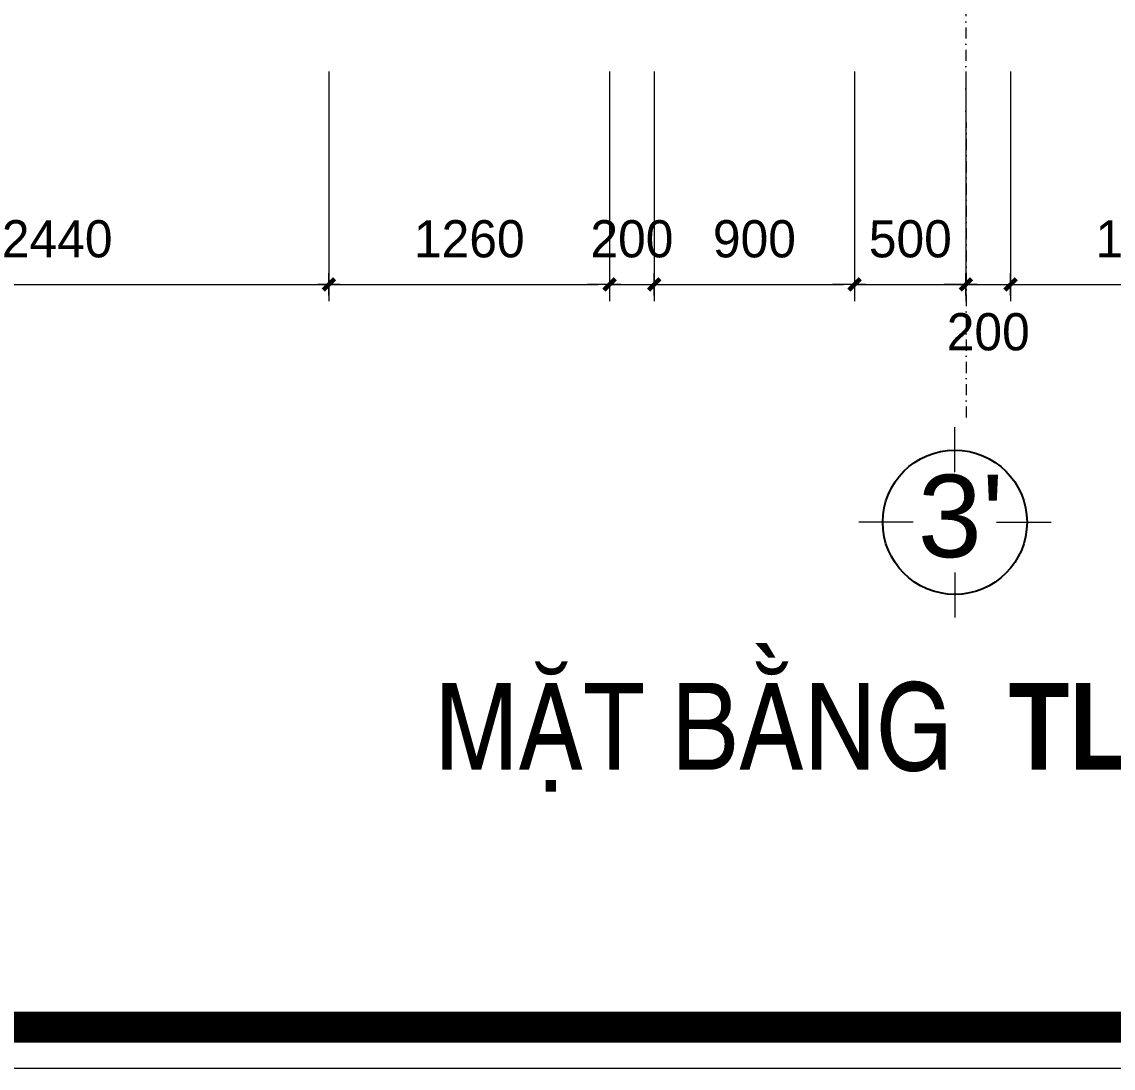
# Model space of a CAD drawing. Header units: millimetres. Extents: x 615730 to 2792744, y 139412 to 597571.
# Drawn here: x 669536 to 674436, y 284936 to 289635 of the extents above; entities that cross this region are included whole.
import ezdxf
from ezdxf.enums import TextEntityAlignment as Align

# ---------------------------------------------------------------- set-up
doc = ezdxf.new("R2010")
doc.units = ezdxf.units.MM
doc.header["$MEASUREMENT"] = 0
doc.header["$PDMODE"] = 34
doc.linetypes.add('DASHDOT', pattern=[1, 0.5, -0.25, 0, -0.25])
doc.layers.get('0').update_dxf_attribs({"lineweight": 5})
for name, color, linetype, lineweight in [('0.1(9)', 9, 'Continuous', 13), ('thay', 7, 'Continuous', 15), ('TIM TRUC', 149, 'DASHDOT', 9), ('VLIEU', 250, 'Continuous', 9)]:
    doc.layers.add(name, color=color, linetype=linetype, lineweight=lineweight)
for name, color, linetype in [('H', 252, 'Continuous'), ('netthay', 3, 'Continuous'), ('TEXT', 2, 'Continuous')]:
    doc.layers.add(name, color=color, linetype=linetype)
doc.styles.add('H280', font='', dxfattribs={"height": 200})
doc.styles.add('KT OZON', font='', dxfattribs={"height": 200})
doc.styles.get("Standard").update_dxf_attribs({"font": ''})
doc.styles.add('VNI-AVO', font='vni-roms.shx')
doc.styles.get('H280').set_extended_font_data('VNI-Avo')
doc.styles.get('KT OZON').set_extended_font_data('VNI-Helve')
doc.styles.get('Standard').set_extended_font_data('VNI-Avo')
doc.dimstyles.new('1-50b', dxfattribs={"dimtxt": 167, "dimasz": 50, "dimexe": 75, "dimexo": 150, "dimgap": 120, "dimtad": 1, "dimdec": 0, "dimzin": 12, "dimtxsty": 'VNI-AVO', "dimblk": ']', "dimcen": 0, "dimdle": 50, "dimclrd": 252, "dimclre": 252, "dimclrt": 2, "dimadec": 0, "dimazin": 0, "dimtfac": 1, "dimtdec": 0, "dimtix": 1, "dimtmove": 2, "dimatfit": 0, "dimldrblk": 'OPEN90', "dimfxl": 1, "dimlwd": -1, "dimlwe": -1, "dimarcsym": 0})

# ---------------------------------------------------------------- blocks, each defined once
blk = doc.blocks.new('TRUC 1')
at = {"ltscale": 50}
blk.add_circle((0, -9525), 8572, dxfattribs=at)
at = {"layer": '0.1(9)', "ltscale": 50}
for p, q in [((0, -3572), (0, 1782)), ((-4942, -9525), (-11427, -9525)), ((4942, -9525), (11427, -9525)), ((0, -15478), (0, -20832))]:
    blk.add_line(p, q, dxfattribs=at)
at = {"layer": 'TEXT', "ltscale": 50, "style": 'H280'}
blk.add_attdef('1', text='', height=10478, dxfattribs=at).set_placement((-214, -4892), align=Align.CENTER)
blk = doc.blocks.new(']')
for p, q in [((0, 1), (0, -1)), ((1, 0), (-1, 0))]:
    blk.add_line(p, q)
at = {"color": 9, "const_width": 0.4}
blk.add_lwpolyline([(-0.509, -0.509), (0.509, 0.509)], dxfattribs=at)
blk = doc.blocks.new('*D1252')
at = {"layer": 'DEFPOINTS', "color": 0, "ltscale": 10, "transparency": 16777216}
for p in [(668475.1, 289561.6), (670915.1, 289561.6), (670915.1, 288455.8)]:
    blk.add_point(p, dxfattribs=at)
at = {"layer": 'VLIEU', "color": 252, "ltscale": 10, "transparency": 16777216}
for p, q in [((668475.1, 289411.6), (668475.1, 288380.8)), ((670915.1, 289411.6), (670915.1, 288380.8)), ((668525.1, 288455.8), (670865.1, 288455.8))]:
    blk.add_line(p, q, dxfattribs=at)
at = {"layer": 'VLIEU', "color": 252, "ltscale": 10, "transparency": 16777216, "xscale": 50, "yscale": 50, "zscale": 50, "rotation": 180}
blk.add_blockref(']', (668475.1, 288455.8), dxfattribs=at)
at = {"layer": 'VLIEU', "color": 252, "ltscale": 10, "transparency": 16777216, "xscale": 50, "yscale": 50, "zscale": 50}
blk.add_blockref(']', (670915.1, 288455.8), dxfattribs=at)
at = {"layer": 'VLIEU', "color": 2, "ltscale": 10, "transparency": 16777216, "insert": (669695.1, 288659.3), "char_height": 167, "attachment_point": 5, "style": 'VNI-AVO'}
blk.add_mtext('2440', dxfattribs=at)
blk = doc.blocks.new('_Open90')
at = {"color": 0, "linetype": 'ByBlock', "lineweight": -2}
for p, q in [((0, 0), (-1, 0)), ((-0.5, 0.5), (0, 0)), ((0, 0), (-0.5, -0.5))]:
    blk.add_line(p, q, dxfattribs=at)
blk = doc.blocks.new('*D1253')
at = {"layer": 'DEFPOINTS', "color": 0, "ltscale": 10, "transparency": 16777216}
for p in [(670915.1, 289561.6), (672175.1, 289561.6), (672175.1, 288455.8)]:
    blk.add_point(p, dxfattribs=at)
at = {"layer": 'VLIEU', "color": 252, "ltscale": 10, "transparency": 16777216}
for p, q in [((670915.1, 289411.6), (670915.1, 288380.8)), ((672175.1, 289411.6), (672175.1, 288380.8)), ((670965.1, 288455.8), (672125.1, 288455.8))]:
    blk.add_line(p, q, dxfattribs=at)
at = {"layer": 'VLIEU', "color": 252, "ltscale": 10, "transparency": 16777216, "xscale": 50, "yscale": 50, "zscale": 50, "rotation": 180}
blk.add_blockref(']', (670915.1, 288455.8), dxfattribs=at)
at = {"layer": 'VLIEU', "color": 252, "ltscale": 10, "transparency": 16777216, "xscale": 50, "yscale": 50, "zscale": 50}
blk.add_blockref(']', (672175.1, 288455.8), dxfattribs=at)
at = {"layer": 'VLIEU', "color": 2, "ltscale": 10, "transparency": 16777216, "insert": (671545.1, 288659.3), "char_height": 167, "attachment_point": 5, "style": 'VNI-AVO'}
blk.add_mtext('1260', dxfattribs=at)
blk = doc.blocks.new('*D1254')
at = {"layer": 'DEFPOINTS', "color": 0, "ltscale": 10, "transparency": 16777216}
for p in [(672175.1, 289561.6), (672375.1, 289561.6), (672375.1, 288455.8)]:
    blk.add_point(p, dxfattribs=at)
at = {"layer": 'VLIEU', "color": 252, "ltscale": 10, "transparency": 16777216}
for p, q in [((672175.1, 289411.6), (672175.1, 288380.8)), ((672375.1, 289411.6), (672375.1, 288380.8)), ((672125.1, 288455.8), (672075.1, 288455.8)), ((672175.1, 288455.8), (672375.1, 288455.8)), ((672425.1, 288455.8), (672475.1, 288455.8))]:
    blk.add_line(p, q, dxfattribs=at)
at = {"layer": 'VLIEU', "color": 252, "ltscale": 10, "transparency": 16777216, "xscale": 50, "yscale": 50, "zscale": 50}
blk.add_blockref(']', (672175.1, 288455.8), dxfattribs=at)
at = {"layer": 'VLIEU', "color": 252, "ltscale": 10, "transparency": 16777216, "xscale": 50, "yscale": 50, "zscale": 50, "rotation": 180}
blk.add_blockref(']', (672375.1, 288455.8), dxfattribs=at)
at = {"layer": 'VLIEU', "color": 2, "ltscale": 10, "transparency": 16777216, "insert": (672275.1, 288659.3), "char_height": 167, "attachment_point": 5, "style": 'VNI-AVO'}
blk.add_mtext('200', dxfattribs=at)
blk = doc.blocks.new('*D1255')
at = {"layer": 'DEFPOINTS', "color": 0, "ltscale": 10, "transparency": 16777216}
for p in [(672375.1, 289561.6), (673275.1, 289561.6), (673275.1, 288455.8)]:
    blk.add_point(p, dxfattribs=at)
at = {"layer": 'VLIEU', "color": 252, "ltscale": 10, "transparency": 16777216}
for p, q in [((672375.1, 289411.6), (672375.1, 288380.8)), ((673275.1, 289411.6), (673275.1, 288380.8)), ((672425.1, 288455.8), (673225.1, 288455.8))]:
    blk.add_line(p, q, dxfattribs=at)
at = {"layer": 'VLIEU', "color": 252, "ltscale": 10, "transparency": 16777216, "xscale": 50, "yscale": 50, "zscale": 50, "rotation": 180}
blk.add_blockref(']', (672375.1, 288455.8), dxfattribs=at)
at = {"layer": 'VLIEU', "color": 252, "ltscale": 10, "transparency": 16777216, "xscale": 50, "yscale": 50, "zscale": 50}
blk.add_blockref(']', (673275.1, 288455.8), dxfattribs=at)
at = {"layer": 'VLIEU', "color": 2, "ltscale": 10, "transparency": 16777216, "insert": (672825.1, 288659.3), "char_height": 167, "attachment_point": 5, "style": 'VNI-AVO'}
blk.add_mtext('900', dxfattribs=at)
blk = doc.blocks.new('*D1256')
at = {"layer": 'DEFPOINTS', "color": 0, "ltscale": 10, "transparency": 16777216}
for p in [(673275.1, 289561.6), (673774.9, 289561.6), (673774.9, 288455.8)]:
    blk.add_point(p, dxfattribs=at)
at = {"layer": 'VLIEU', "color": 252, "ltscale": 10, "transparency": 16777216}
for p, q in [((673275.1, 289411.6), (673275.1, 288380.8)), ((673774.9, 289411.6), (673774.9, 288380.8)), ((673225.1, 288455.8), (673175.1, 288455.8)), ((673275.1, 288455.8), (673774.9, 288455.8)), ((673824.9, 288455.8), (673874.9, 288455.8))]:
    blk.add_line(p, q, dxfattribs=at)
at = {"layer": 'VLIEU', "color": 252, "ltscale": 10, "transparency": 16777216, "xscale": 50, "yscale": 50, "zscale": 50}
blk.add_blockref(']', (673275.1, 288455.8), dxfattribs=at)
at = {"layer": 'VLIEU', "color": 252, "ltscale": 10, "transparency": 16777216, "xscale": 50, "yscale": 50, "zscale": 50, "rotation": 180}
blk.add_blockref(']', (673774.9, 288455.8), dxfattribs=at)
at = {"layer": 'VLIEU', "color": 2, "ltscale": 10, "transparency": 16777216, "insert": (673525, 288659.3), "char_height": 167, "attachment_point": 5, "style": 'VNI-AVO'}
blk.add_mtext('500', dxfattribs=at)
blk = doc.blocks.new('*D1257')
at = {"layer": 'DEFPOINTS', "color": 0, "ltscale": 10, "transparency": 16777216}
for p in [(673774.9, 289561.6), (673975.1, 289561.6), (673975.1, 288455.8)]:
    blk.add_point(p, dxfattribs=at)
at = {"layer": 'VLIEU', "color": 252, "ltscale": 10, "transparency": 16777216}
for p, q in [((673774.9, 289411.6), (673774.9, 288380.8)), ((673975.1, 289411.6), (673975.1, 288380.8)), ((673724.9, 288455.8), (673674.9, 288455.8)), ((673774.9, 288455.8), (673975.1, 288455.8)), ((674025.1, 288455.8), (674075.1, 288455.8))]:
    blk.add_line(p, q, dxfattribs=at)
at = {"layer": 'VLIEU', "color": 252, "ltscale": 10, "transparency": 16777216, "xscale": 50, "yscale": 50, "zscale": 50}
blk.add_blockref(']', (673774.9, 288455.8), dxfattribs=at)
at = {"layer": 'VLIEU', "color": 252, "ltscale": 10, "transparency": 16777216, "xscale": 50, "yscale": 50, "zscale": 50, "rotation": 180}
blk.add_blockref(']', (673975.1, 288455.8), dxfattribs=at)
at = {"layer": 'VLIEU', "color": 2, "ltscale": 10, "transparency": 16777216, "insert": (673875, 288241.8), "char_height": 167, "attachment_point": 5, "style": 'VNI-AVO'}
blk.add_mtext('200', dxfattribs=at)
blk = doc.blocks.new('*D1258')
at = {"layer": 'DEFPOINTS', "color": 0, "ltscale": 10, "transparency": 16777216}
for p in [(673975.1, 289561.6), (675235.1, 289561.6), (675235.1, 288455.8)]:
    blk.add_point(p, dxfattribs=at)
at = {"layer": 'VLIEU', "color": 252, "ltscale": 10, "transparency": 16777216}
for p, q in [((673975.1, 289411.6), (673975.1, 288380.8)), ((675235.1, 289411.6), (675235.1, 288380.8)), ((674025.1, 288455.8), (675185.1, 288455.8))]:
    blk.add_line(p, q, dxfattribs=at)
at = {"layer": 'VLIEU', "color": 252, "ltscale": 10, "transparency": 16777216, "xscale": 50, "yscale": 50, "zscale": 50, "rotation": 180}
blk.add_blockref(']', (673975.1, 288455.8), dxfattribs=at)
at = {"layer": 'VLIEU', "color": 252, "ltscale": 10, "transparency": 16777216, "xscale": 50, "yscale": 50, "zscale": 50}
blk.add_blockref(']', (675235.1, 288455.8), dxfattribs=at)
at = {"layer": 'VLIEU', "color": 2, "ltscale": 10, "transparency": 16777216, "insert": (674605.1, 288659.3), "char_height": 167, "attachment_point": 5, "style": 'VNI-AVO'}
blk.add_mtext('1260', dxfattribs=at)

msp = doc.modelspace()

# ---------------------------------------------------------------- linework, layer by layer
at = {"layer": 'H', "const_width": 138.2}
msp.add_lwpolyline([(660360.3, 285120.6), (687363.2, 285120.6), (687363.2, 304105.6), (660360.3, 304105.6)], close=True, dxfattribs=at)
at = {"layer": 'thay', "linetype": 'Continuous'}
msp.add_lwpolyline([(660176, 284936.3), (687547.5, 284936.3), (687547.5, 304289.9), (660176, 304289.9)], close=True, dxfattribs=at)
at = {"layer": 'TIM TRUC', "ltscale": 100}
msp.add_line((673774.6, 292011.6), (673775.2, 287814.8), dxfattribs=at)

# ---------------------------------------------------------------- block references
at = {"layer": 'netthay', "lineweight": -2, "ltscale": 10}
ref = msp.add_blockref('TRUC 1', (673725.1, 287027.7, -13.1), dxfattribs=dict(at, xscale=0.03778148023411632, yscale=0.03778148023411632, zscale=0.03778148023411632, rotation=180))
ref.add_attrib('1', "3'", dxfattribs={"layer": 'TEXT', "color": 3, "ltscale": 50, "height": 370.15, "style": 'KT OZON'}).set_placement((673751.7, 287230.7, -13.1), align=Align.CENTER)

# ---------------------------------------------------------------- texts
at = {"insert": (671391.6, 286178.3), "char_height": 390, "width": 26392.6, "attachment_point": 7}
msp.add_mtext('{\\fVNI-Helve-Condense|b1|i0|c0|p2;MAËT BAÈNG  TL1/100}', dxfattribs=at)

# ---------------------------------------------------------------- dimensions: what is measured, and where the dimension line sits
at = {"layer": 'VLIEU', "ltscale": 10}
for base, p1, p2, picture, middle in [((670915.1, 288455.8), (668475.1, 289561.6), (670915.1, 289561.6), '*D1252', (669695.1, 288659.3)), ((672175.1, 288455.8), (670915.1, 289561.6), (672175.1, 289561.6), '*D1253', (671545.1, 288659.3)), ((672375.1, 288455.8), (672175.1, 289561.6), (672375.1, 289561.6), '*D1254', (672275.1, 288659.3)), ((673275.1, 288455.8), (672375.1, 289561.6), (673275.1, 289561.6), '*D1255', (672825.1, 288659.3)), ((673774.9, 288455.8), (673275.1, 289561.6), (673774.9, 289561.6), '*D1256', (673525, 288659.3)), ((675235.1, 288455.8), (673975.1, 289561.6), (675235.1, 289561.6), '*D1258', (674605.1, 288659.3))]:
    dim = msp.add_linear_dim(base=base, p1=p1, p2=p2, dimstyle='1-50b', override={"dimfxl": 2}, dxfattribs=at)
    dim.commit()
    dim.dimension.update_dxf_attribs({"geometry": picture, "text_midpoint": middle})
dim = msp.add_linear_dim(base=(673975.1, 288455.8), p1=(673774.9, 289561.6), p2=(673975.1, 289561.6), dimstyle='1-50b', override={"dimfxl": 2}, dxfattribs=at)
dim.commit()
dim.dimension.update_dxf_attribs({"geometry": '*D1257', "text_midpoint": (673875, 288241.8), "dimtype": 160})

doc.saveas('drawing.dxf')
